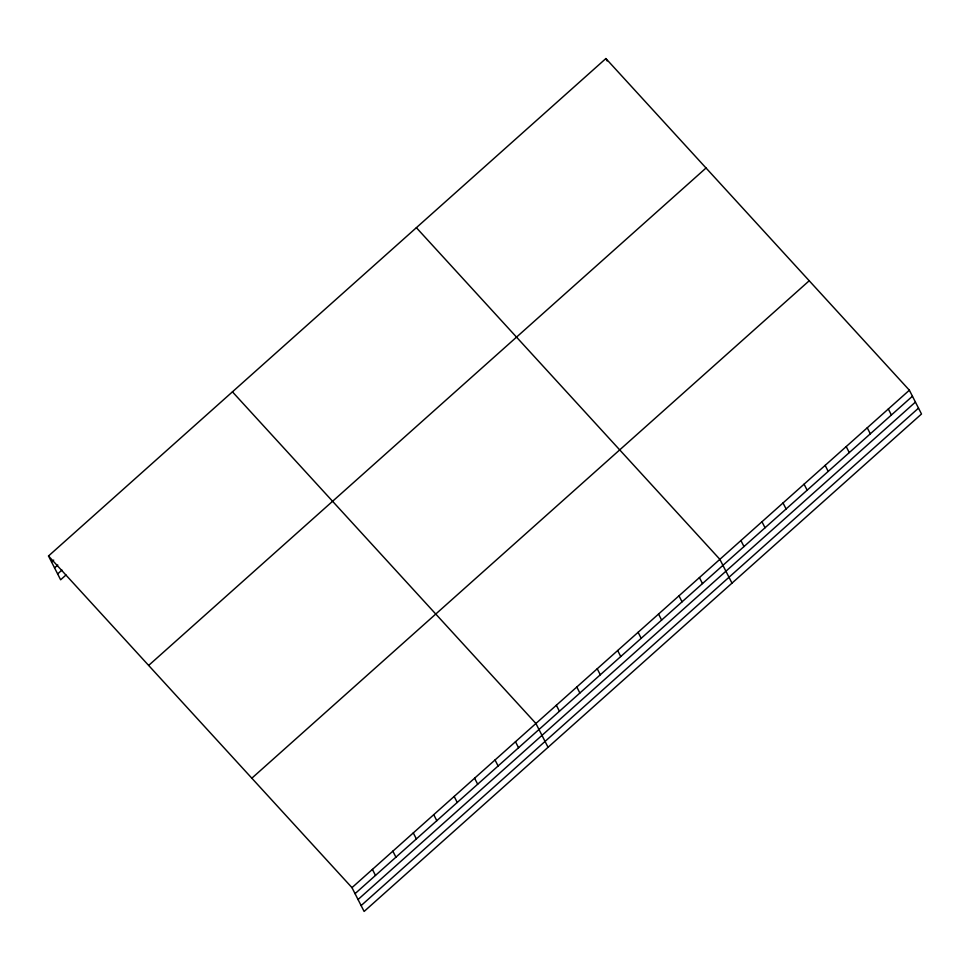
<?xml version="1.0" encoding="UTF-8"?>
<svg xmlns="http://www.w3.org/2000/svg" width="970" height="970" viewBox="0 0 970 970"><rect width="100%" height="100%" fill="white"/><g stroke="black" fill="none" stroke-linecap="round" stroke-linejoin="round"><path stroke-width="1.45" d="M48.5 555.992L605.886 58.552L909.375 390.207L921.5 414.008L364.114 911.448L351.977 887.635L48.5 555.992L60.625 579.793L66.008 575.004M51.568 562.018L53.714 560.09M54.562 567.886L57.788 565.001M57.642 573.925L61.947 570.093M148.652 665.432L706.039 168.004M251.836 778.195L809.222 280.754M351.977 887.635L909.375 390.207M355.044 893.661L912.443 396.221M358.039 899.529L915.425 402.089M361.119 905.58L918.505 408.14M416.372 227.683L719.861 559.326L731.986 583.14M232.436 391.844L535.913 723.487L548.05 747.288M888.314 408.988L891.381 415.014M867.253 427.782L870.32 433.808M846.204 446.576L849.271 452.602M825.143 465.37L828.21 471.396M605.886 58.552L607.123 60.964M804.081 484.163L807.149 490.189M783.032 502.957L786.1 508.971M761.971 521.751L765.039 527.765M740.91 540.533L743.978 546.559M699.418 577.574L702.486 583.588M678.988 595.81L682.055 601.837M658.545 614.046L661.613 620.072M638.102 632.282L641.17 638.308M617.672 650.53L620.739 656.544M597.229 668.766L600.297 674.793M576.798 687.002L579.866 693.029M556.356 705.251L559.423 711.265M515.482 741.723L518.55 747.749M495.039 759.959L498.107 765.985M474.609 778.207L477.676 784.221M454.166 796.443L457.234 802.469M433.736 814.679L436.803 820.705M413.293 832.915L416.36 838.941M392.85 851.163L395.918 857.177M372.419 869.399L375.487 875.425"/></g></svg>
